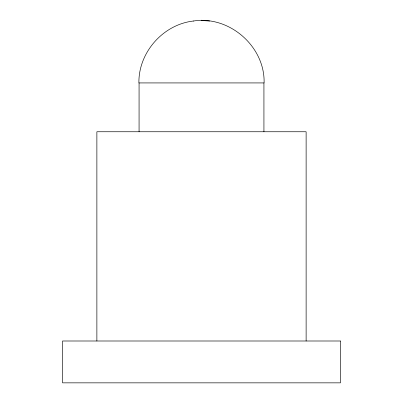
<?xml version="1.0" encoding="UTF-8"?>
<svg xmlns="http://www.w3.org/2000/svg" width="403" height="403" viewBox="0 0 403 403"><rect width="100%" height="100%" fill="white"/><g stroke="black" fill="none" stroke-linecap="round" stroke-linejoin="round"><path stroke-width="0.6" d="M193.329 21.032C163.079 24.507 138.42 52.45 138.899 82.927L264.101 82.927C265.048 46.446 229.322 15.324 193.329 21.032L193.385 21.032M209.671 21.032L201.5 20.498L201.5 20.15M306.124 340.998L306.124 131.751L96.876 131.751L96.876 340.998M263.93 82.927L263.93 131.751M139.07 82.927L139.07 131.751M340.485 340.998L62.515 340.998L62.515 382.85L340.485 382.85L340.485 340.998"/></g></svg>
